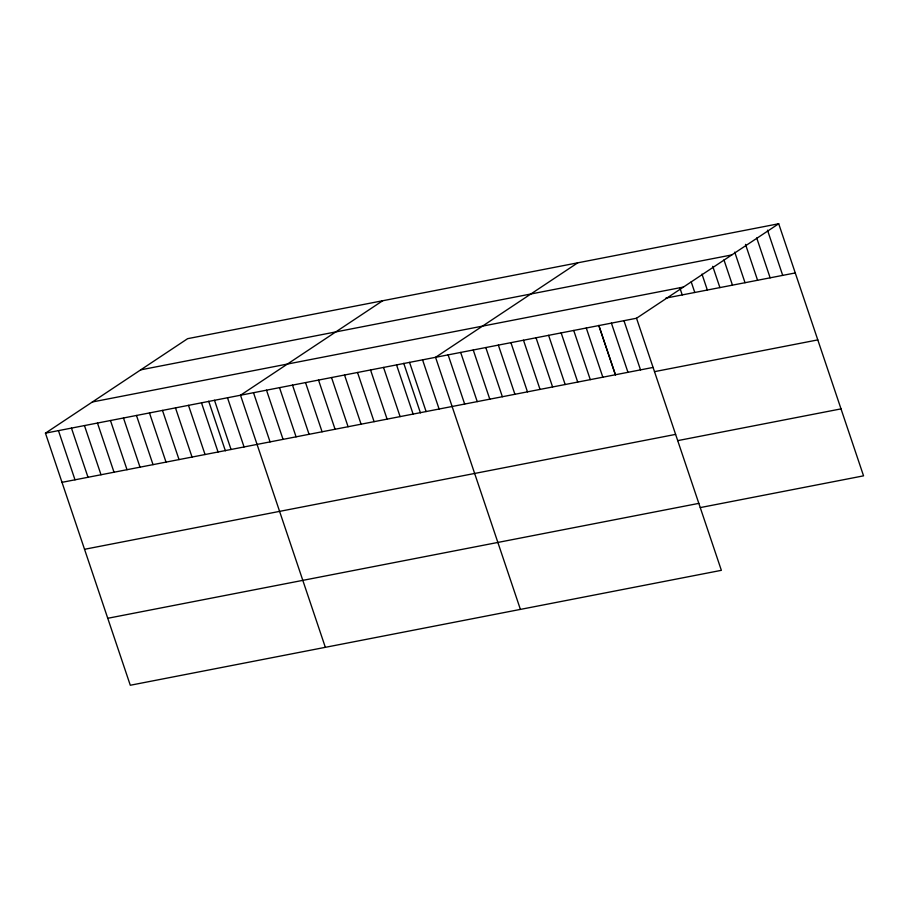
<?xml version="1.0" encoding="UTF-8"?>
<svg xmlns="http://www.w3.org/2000/svg" width="909" height="909" viewBox="0 0 909 909"><rect width="100%" height="100%" fill="white"/><g stroke="black" fill="none" stroke-linecap="round" stroke-linejoin="round"><path stroke-width="1.36" d="M778.706 223.75L636.527 318.241L721.36 570.329L130.294 685.25L45.45 433.161L187.64 338.671L778.706 223.75L863.55 475.839L700.271 507.586M382.689 300.743L240.51 395.233L325.342 647.322M577.749 262.826L435.559 357.317L520.403 609.405M140.713 369.849L731.79 254.929M92.377 401.971L683.443 287.062M665.888 298.095L795.261 272.939M45.45 433.161L636.527 318.241M62.005 482.338L653.082 367.429M654.514 371.645L817.805 339.898M84.537 549.297L675.614 434.388M677.728 440.626L841.018 408.88M107.751 618.29L698.828 503.37M767.491 230.182L782.706 275.382M756.72 237.942L770.139 277.824M745.505 244.373L757.583 280.267M734.733 252.134L745.028 282.71M723.962 259.894L732.461 285.153M712.747 266.326L719.905 287.585M701.975 274.075L707.338 290.028M691.204 281.835L694.783 292.471M679.989 288.267L682.227 294.914M623.96 320.684L640.515 369.872M611.405 323.127L627.96 372.315M598.804 325.399L615.484 374.951M598.849 325.57L615.393 374.758M586.282 328.013L602.837 377.201M573.727 330.456L590.282 379.632M561.16 332.899L577.715 382.075M548.604 335.33L565.159 384.518M536.037 337.773L552.592 386.961M523.482 340.216L540.037 389.404M510.926 342.659L527.47 391.847M498.359 345.102L514.914 394.29M485.804 347.545L502.359 396.733M473.237 349.988L489.792 399.176M460.681 352.431L477.236 401.619M448.126 354.874L464.669 404.062M422.56 359.839L439.104 409.027M409.55 362.373L426.105 411.55M403.755 363.327L420.424 412.868M396.551 364.895L413.106 414.084M383.541 367.429L400.096 416.606M370.542 369.952L387.098 419.14M357.532 372.485L374.088 421.662M344.534 375.008L361.089 424.196M331.535 377.542L348.079 426.719M318.525 380.064L335.08 429.253M305.526 382.598L322.081 431.775M292.516 385.121L309.071 434.309M279.517 387.654L296.073 436.831M266.507 390.177L283.063 439.365M253.509 392.711L270.064 441.888M227.5 397.767L244.055 446.944M214.501 400.29L231.045 449.478M208.695 401.244L225.375 450.796M201.491 402.823L218.046 452M188.493 405.346L205.048 454.534M175.482 407.88L192.038 457.057M162.484 410.402L179.039 459.59M149.474 412.936L166.029 462.113M136.475 415.458L153.03 464.647M123.476 417.992L140.02 467.169M110.466 420.515L127.021 469.703M97.468 423.049L114.023 472.226M84.457 425.571L101.013 474.759M71.459 428.105L88.014 477.282M58.449 430.627L75.004 479.816"/></g></svg>
